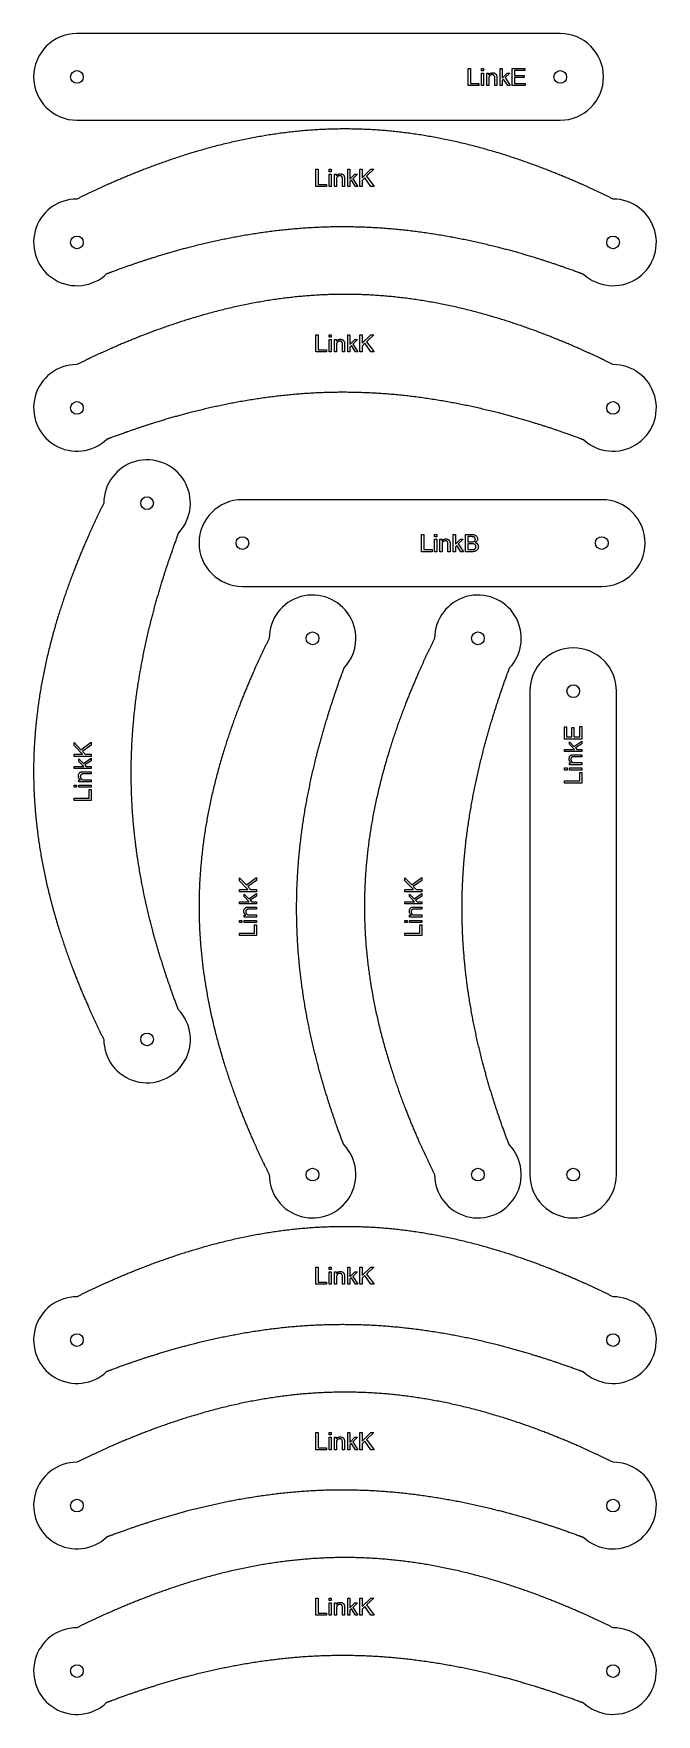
# Model space of a CAD drawing. Header units: millimetres. Extents: x 18 to 1182, y 18 to 1182.
# Drawn here: x 18 to 449, y 18 to 1182 of the extents above; entities that cross this region are included whole.
import ezdxf

# ---------------------------------------------------------------- set-up
doc = ezdxf.new("R2010")
doc.units = ezdxf.units.MM
doc.layers.add('cut', color=5, linetype='Continuous', true_color=0x0000ff)
doc.layers.add('line engraving', color=1, linetype='Continuous', true_color=0xff0000)

msp = doc.modelspace()

# ---------------------------------------------------------------- linework, layer by layer
at = {"layer": 'cut', "color": 5, "true_color": 0x0000ff}
for points in [[(382.8, 1182), (48, 1182, 1), (48, 1122), (382.8, 1122, 1)], [(411.6, 799.2, 1), (411.6, 859.2), (162.6, 859.2, 1), (162.6, 799.2)], [(361.8, 726.6), (361.8, 391.8, 1), (421.8, 391.8), (421.8, 726.6, 1)]]:
    msp.add_lwpolyline(points, format="xyb", close=True, dxfattribs=at)
for centre in [(48, 1152), (382.8, 1152), (48, 1037.4), (419.4, 1037.4), (48, 922.8), (419.4, 922.8), (96.6, 856.8), (162.6, 829.2), (411.6, 829.2), (211.2, 763.2), (325.8, 763.2), (391.8, 726.6), (96.6, 485.4), (211.2, 391.8), (325.8, 391.8), (391.8, 391.8), (48, 277.2), (419.4, 277.2), (48, 162.6), (419.4, 162.6), (48, 48), (419.4, 48)]:
    msp.add_circle(centre, 4.4, dxfattribs=at)
for centre, start, end in [((48, 1037.4), 90, -46.1113), ((419.4, 1037.4), -132.939, 90), ((48, 922.8), 90, -46.1113), ((419.4, 922.8), -132.939, 90), ((96.6, 856.8), -42.939, 180), ((211.2, 763.2), -42.939, 180), ((325.8, 763.2), -42.939, 180), ((96.6, 485.4), -180, 43.8887), ((211.2, 391.8), -180, 43.8887), ((325.8, 391.8), -180, 43.8887), ((48, 277.2), 90, -46.1113), ((419.4, 277.2), -132.939, 90), ((48, 162.6), 90, -46.1113), ((419.4, 162.6), -132.939, 90), ((48, 48), 90, -46.1113), ((419.4, 48), -132.939, 90)]:
    msp.add_arc(centre, 30, start, end, dxfattribs=at)
for points in [[(419.4, 1067.4), (412, 1071.1), (397.1, 1078.1), (374.8, 1087.7), (345.1, 1098.6), (308, 1108.6), (270.8, 1114.9), (233.7, 1117), (196.6, 1114.9), (159.4, 1108.6), (122.3, 1098.6), (92.6, 1087.7), (70.3, 1078.1), (55.4, 1071.1), (48, 1067.4)], [(419.4, 952.8), (412, 956.5), (397.1, 963.5), (374.8, 973.2), (345.1, 984), (308, 994.1), (270.8, 1000.3), (233.7, 1002.5), (196.6, 1000.3), (159.4, 994.1), (122.3, 984), (92.6, 973.2), (70.3, 963.5), (55.4, 956.5), (48, 952.8)], [(66.6, 856.8), (62.9, 849.4), (55.9, 834.5), (46.2, 812.2), (35.4, 782.5), (25.3, 745.4), (19.1, 708.2), (16.9, 671.1), (19.1, 634), (25.3, 596.8), (35.4, 559.7), (46.2, 530), (55.9, 507.7), (62.9, 492.8), (66.6, 485.4)], [(181.2, 763.2), (177.5, 755.7), (170.4, 740.9), (160.8, 718.6), (150, 688.9), (139.9, 651.7), (133.7, 614.6), (131.5, 577.5), (133.7, 540.3), (139.9, 503.2), (150, 466), (160.8, 436.3), (170.4, 414), (177.5, 399.2), (181.2, 391.8)], [(295.8, 763.2), (292.1, 755.7), (285, 740.9), (275.4, 718.6), (264.6, 688.9), (254.5, 651.7), (248.2, 614.6), (246.1, 577.5), (248.2, 540.3), (254.5, 503.2), (264.6, 466), (275.4, 436.3), (285, 414), (292.1, 399.2), (295.8, 391.8)], [(419.4, 307.2), (412, 310.9), (397.1, 317.9), (374.8, 327.5), (345.1, 338.4), (308, 348.4), (270.8, 354.7), (233.7, 356.8), (196.6, 354.7), (159.4, 348.4), (122.3, 338.4), (92.6, 327.5), (70.3, 317.9), (55.4, 310.9), (48, 307.2)], [(419.4, 192.6), (412, 196.3), (397.1, 203.3), (374.8, 212.9), (345.1, 223.8), (308, 233.8), (270.8, 240.1), (233.7, 242.2), (196.6, 240.1), (159.4, 233.8), (122.3, 223.8), (92.6, 212.9), (70.3, 203.3), (55.4, 196.3), (48, 192.6)], [(419.4, 78), (412, 81.7), (397.1, 88.7), (374.8, 98.3), (345.1, 109.2), (308, 119.3), (270.8, 125.5), (233.7, 127.7), (196.6, 125.5), (159.4, 119.3), (122.3, 109.2), (92.6, 98.3), (70.3, 88.7), (55.4, 81.7), (48, 78)]]:
    msp.add_open_spline(points, degree=5, dxfattribs=at)
for points in [[(68.8, 1015.8), (72, 1017), (82.5, 1020.9), (100.4, 1027.1), (125.7, 1034.7), (158.4, 1042.2), (195.4, 1047.5), (232.5, 1049.3), (269.7, 1047.4), (307, 1042.1), (340.3, 1034.6), (366.2, 1027), (384.6, 1020.7), (395.5, 1016.7), (399, 1015.4)], [(68.8, 901.2), (72, 902.4), (82.5, 906.3), (100.4, 912.5), (125.7, 920.1), (158.4, 927.6), (195.4, 932.9), (232.5, 934.7), (269.7, 932.9), (307, 927.6), (340.3, 920), (366.2, 912.4), (384.6, 906.1), (395.5, 902.1), (399, 900.8)], [(118.2, 506.2), (117, 509.4), (113.1, 519.9), (106.9, 537.8), (99.3, 563.1), (91.8, 595.8), (86.5, 632.8), (84.7, 669.9), (86.5, 707.1), (91.8, 744.4), (99.4, 777.7), (107, 803.6), (113.3, 822), (117.3, 832.9), (118.5, 836.4)], [(232.8, 412.6), (231.6, 415.7), (227.6, 426.3), (221.4, 444.2), (213.9, 469.5), (206.3, 502.2), (201.1, 539.2), (199.3, 576.3), (201.1, 613.4), (206.4, 650.7), (214, 684.1), (221.6, 709.9), (227.9, 728.4), (231.8, 739.3), (233.1, 742.7)], [(347.4, 412.6), (346.2, 415.7), (342.2, 426.3), (336, 444.2), (328.5, 469.5), (320.9, 502.2), (315.7, 539.2), (313.9, 576.3), (315.7, 613.4), (321, 650.7), (328.6, 684.1), (336.2, 709.9), (342.4, 728.4), (346.4, 739.3), (347.7, 742.7)], [(68.8, 255.5), (72, 256.8), (82.5, 260.7), (100.4, 266.9), (125.7, 274.5), (158.4, 282), (195.4, 287.3), (232.5, 289), (269.7, 287.2), (307, 281.9), (340.3, 274.4), (366.2, 266.7), (384.6, 260.5), (395.5, 256.5), (399, 255.2)], [(68.8, 141), (72, 142.2), (82.5, 146.1), (100.4, 152.3), (125.7, 159.9), (158.4, 167.4), (195.4, 172.7), (232.5, 174.5), (269.7, 172.6), (307, 167.3), (340.3, 159.8), (366.2, 152.2), (384.6, 145.9), (395.5, 141.9), (399, 140.6)], [(68.8, 26.4), (72, 27.6), (82.5, 31.5), (100.4, 37.7), (125.7, 45.3), (158.4, 52.8), (195.4, 58.1), (232.5, 59.9), (269.7, 58), (307, 52.8), (340.3, 45.2), (366.2, 37.6), (384.6, 31.3), (395.5, 27.3), (399, 26)]]:
    msp.add_open_spline(points, degree=5, knots=[-0.9433543, -0.9433543, -0.9433543, -0.9433543, -0.9433543, -0.9433543, -0.9, -0.8, -0.7, -0.6, -0.5, -0.4, -0.3, -0.2, -0.1, -0.0544049, -0.0544049, -0.0544049, -0.0544049, -0.0544049, -0.0544049], dxfattribs=at)
at = {"layer": 'line engraving', "color": 1, "true_color": 0xff0000}
for points in [[(319.1, 1146), (319.1, 1157.9), (320.7, 1157.9), (320.7, 1147.4), (326.5, 1147.4), (326.5, 1146), (319.1, 1146)], [(328.2, 1156.2), (328.2, 1157.9), (329.7, 1157.9), (329.7, 1156.2), (328.2, 1156.2)], [(328.2, 1146), (328.2, 1154.6), (329.7, 1154.6), (329.7, 1146), (328.2, 1146)], [(331.9, 1146), (331.9, 1154.6), (333.2, 1154.6), (333.2, 1153.4), (333.4, 1153.8), (333.7, 1154), (334, 1154.3), (334.3, 1154.5), (334.7, 1154.6), (335.1, 1154.7), (335.5, 1154.8), (335.9, 1154.8), (336.3, 1154.8), (336.7, 1154.8), (337, 1154.7), (337.4, 1154.6), (337.7, 1154.4), (337.9, 1154.2), (338.1, 1154), (338.3, 1153.8), (338.5, 1153.6), (338.6, 1153.3), (338.7, 1153), (338.8, 1152.7), (338.8, 1152.5), (338.8, 1152.2), (338.9, 1151.8), (338.9, 1151.3), (338.9, 1146), (337.4, 1146), (337.4, 1151.3), (337.4, 1151.7), (337.4, 1152.1), (337.3, 1152.4), (337.2, 1152.6), (337.1, 1152.8), (337, 1153), (336.8, 1153.2), (336.6, 1153.3), (336.4, 1153.4), (336.2, 1153.5), (335.9, 1153.6), (335.6, 1153.6), (335.4, 1153.6), (335.2, 1153.5), (335, 1153.5), (334.7, 1153.4), (334.6, 1153.3), (334.4, 1153.2), (334.2, 1153.1), (334, 1153), (333.9, 1152.8), (333.7, 1152.6), (333.6, 1152.4), (333.5, 1152.1), (333.4, 1151.8), (333.4, 1151.5), (333.3, 1151.1), (333.3, 1150.7), (333.3, 1146), (331.9, 1146)], [(341.1, 1146), (341.1, 1157.9), (342.6, 1157.9), (342.6, 1151.1), (346, 1154.6), (347.9, 1154.6), (344.6, 1151.5), (348.2, 1146), (346.4, 1146), (343.6, 1150.4), (342.6, 1149.5), (342.6, 1146), (341.1, 1146)], [(349.6, 1146), (349.6, 1157.9), (358.2, 1157.9), (358.2, 1156.5), (351.2, 1156.5), (351.2, 1152.9), (357.7, 1152.9), (357.7, 1151.5), (351.2, 1151.5), (351.2, 1147.4), (358.4, 1147.4), (358.4, 1146), (349.6, 1146)], [(213.6, 1076.1), (213.6, 1088), (215.2, 1088), (215.2, 1077.5), (221, 1077.5), (221, 1076.1), (213.6, 1076.1)], [(222.7, 1086.3), (222.7, 1088), (224.2, 1088), (224.2, 1086.3), (222.7, 1086.3)], [(222.7, 1076.1), (222.7, 1084.7), (224.2, 1084.7), (224.2, 1076.1), (222.7, 1076.1)], [(226.4, 1076.1), (226.4, 1084.7), (227.7, 1084.7), (227.7, 1083.5), (227.9, 1083.8), (228.2, 1084.1), (228.5, 1084.3), (228.8, 1084.5), (229.2, 1084.7), (229.6, 1084.8), (230, 1084.9), (230.4, 1084.9), (230.8, 1084.9), (231.2, 1084.8), (231.5, 1084.7), (231.8, 1084.6), (232.2, 1084.5), (232.4, 1084.3), (232.6, 1084.1), (232.8, 1083.9), (233, 1083.7), (233.1, 1083.4), (233.2, 1083.1), (233.3, 1082.8), (233.3, 1082.6), (233.3, 1082.3), (233.4, 1081.9), (233.4, 1081.4), (233.4, 1076.1), (231.9, 1076.1), (231.9, 1081.3), (231.9, 1081.8), (231.9, 1082.1), (231.8, 1082.4), (231.7, 1082.7), (231.6, 1082.9), (231.5, 1083.1), (231.3, 1083.2), (231.1, 1083.4), (230.9, 1083.5), (230.7, 1083.6), (230.4, 1083.6), (230.1, 1083.6), (229.9, 1083.6), (229.7, 1083.6), (229.5, 1083.6), (229.2, 1083.5), (229.1, 1083.4), (228.9, 1083.3), (228.7, 1083.2), (228.5, 1083), (228.4, 1082.9), (228.2, 1082.7), (228.1, 1082.5), (228, 1082.2), (227.9, 1081.9), (227.9, 1081.6), (227.8, 1081.2), (227.8, 1080.8), (227.8, 1076.1), (226.4, 1076.1)], [(235.6, 1076.1), (235.6, 1088), (237.1, 1088), (237.1, 1081.2), (240.5, 1084.7), (242.4, 1084.7), (239.1, 1081.5), (242.7, 1076.1), (240.9, 1076.1), (238.1, 1080.5), (237.1, 1079.5), (237.1, 1076.1), (235.6, 1076.1)], [(244, 1076.1), (244, 1088), (245.6, 1088), (245.6, 1082.1), (251.5, 1088), (253.6, 1088), (248.6, 1083.2), (253.8, 1076.1), (251.7, 1076.1), (247.5, 1082.1), (245.6, 1080.2), (245.6, 1076.1), (244, 1076.1)], [(213.6, 961.5), (213.6, 973.4), (215.2, 973.4), (215.2, 962.9), (221, 962.9), (221, 961.5), (213.6, 961.5)], [(222.7, 971.7), (222.7, 973.4), (224.2, 973.4), (224.2, 971.7), (222.7, 971.7)], [(222.7, 961.5), (222.7, 970.1), (224.2, 970.1), (224.2, 961.5), (222.7, 961.5)], [(226.4, 961.5), (226.4, 970.1), (227.7, 970.1), (227.7, 968.9), (227.9, 969.2), (228.2, 969.5), (228.5, 969.8), (228.8, 970), (229.2, 970.1), (229.6, 970.2), (230, 970.3), (230.4, 970.3), (230.8, 970.3), (231.2, 970.2), (231.5, 970.2), (231.8, 970), (232.2, 969.9), (232.4, 969.7), (232.6, 969.5), (232.8, 969.3), (233, 969.1), (233.1, 968.8), (233.2, 968.5), (233.3, 968.2), (233.3, 968), (233.3, 967.7), (233.4, 967.3), (233.4, 966.8), (233.4, 961.5), (231.9, 961.5), (231.9, 966.8), (231.9, 967.2), (231.9, 967.5), (231.8, 967.8), (231.7, 968.1), (231.6, 968.3), (231.5, 968.5), (231.3, 968.7), (231.1, 968.8), (230.9, 968.9), (230.7, 969), (230.4, 969), (230.1, 969.1), (229.9, 969), (229.7, 969), (229.5, 969), (229.2, 968.9), (229.1, 968.8), (228.9, 968.7), (228.7, 968.6), (228.5, 968.5), (228.4, 968.3), (228.2, 968.1), (228.1, 967.9), (228, 967.6), (227.9, 967.3), (227.9, 967), (227.8, 966.6), (227.8, 966.2), (227.8, 961.5), (226.4, 961.5)], [(235.6, 961.5), (235.6, 973.4), (237.1, 973.4), (237.1, 966.6), (240.5, 970.1), (242.4, 970.1), (239.1, 966.9), (242.7, 961.5), (240.9, 961.5), (238.1, 965.9), (237.1, 964.9), (237.1, 961.5), (235.6, 961.5)], [(244, 961.5), (244, 973.4), (245.6, 973.4), (245.6, 967.5), (251.5, 973.4), (253.6, 973.4), (248.6, 968.6), (253.8, 961.5), (251.7, 961.5), (247.5, 967.5), (245.6, 965.6), (245.6, 961.5), (244, 961.5)], [(286.7, 823.2), (286.7, 835.1), (288.3, 835.1), (288.3, 824.6), (294.1, 824.6), (294.1, 823.2), (286.7, 823.2)], [(295.8, 833.4), (295.8, 835.1), (297.3, 835.1), (297.3, 833.4), (295.8, 833.4)], [(295.8, 823.2), (295.8, 831.8), (297.3, 831.8), (297.3, 823.2), (295.8, 823.2)], [(299.5, 823.2), (299.5, 831.8), (300.8, 831.8), (300.8, 830.6), (301.1, 830.9), (301.3, 831.2), (301.6, 831.5), (302, 831.7), (302.3, 831.8), (302.7, 831.9), (303.1, 832), (303.5, 832), (303.9, 832), (304.3, 831.9), (304.6, 831.9), (305, 831.7), (305.3, 831.6), (305.5, 831.4), (305.8, 831.2), (305.9, 831), (306.1, 830.8), (306.2, 830.5), (306.3, 830.2), (306.4, 829.9), (306.4, 829.7), (306.5, 829.4), (306.5, 829), (306.5, 828.5), (306.5, 823.2), (305, 823.2), (305, 828.5), (305, 828.9), (305, 829.2), (304.9, 829.5), (304.9, 829.8), (304.8, 830), (304.6, 830.2), (304.4, 830.3), (304.2, 830.5), (304, 830.6), (303.8, 830.7), (303.5, 830.7), (303.2, 830.8), (303, 830.7), (302.8, 830.7), (302.6, 830.7), (302.4, 830.6), (302.2, 830.5), (302, 830.4), (301.8, 830.3), (301.6, 830.2), (301.5, 830), (301.3, 829.8), (301.2, 829.6), (301.1, 829.3), (301, 829), (301, 828.7), (301, 828.3), (301, 827.9), (301, 823.2), (299.5, 823.2)], [(308.7, 823.2), (308.7, 835.1), (310.2, 835.1), (310.2, 828.3), (313.6, 831.8), (315.5, 831.8), (312.2, 828.6), (315.8, 823.2), (314, 823.2), (311.2, 827.6), (310.2, 826.6), (310.2, 823.2), (308.7, 823.2)], [(317.1, 823.2), (317.1, 835.1), (321.6, 835.1), (321.9, 835.1), (322.2, 835.1), (322.5, 835), (322.8, 835), (323.1, 834.9), (323.3, 834.9), (323.5, 834.8), (323.7, 834.7), (324.1, 834.5), (324.5, 834.3), (324.8, 834), (325, 833.6), (325.2, 833.2), (325.4, 832.9), (325.5, 832.5), (325.5, 832.1), (325.5, 831.7), (325.4, 831.3), (325.3, 831), (325.1, 830.6), (324.9, 830.3), (324.6, 830), (324.2, 829.8), (323.8, 829.5), (324.1, 829.5), (324.3, 829.4), (324.6, 829.2), (324.8, 829.1), (325, 829), (325.2, 828.8), (325.3, 828.6), (325.5, 828.5), (325.6, 828.3), (325.7, 828.1), (325.8, 827.9), (325.9, 827.6), (326, 827.4), (326, 827.2), (326.1, 826.9), (326.1, 826.7), (326, 826.3), (326, 825.9), (325.9, 825.5), (325.7, 825.1), (325.5, 824.8), (325.3, 824.5), (325.1, 824.2), (324.8, 824), (324.6, 823.8), (324.3, 823.7), (323.9, 823.5), (323.6, 823.4), (323.1, 823.3), (322.7, 823.3), (322.2, 823.2), (321.6, 823.2), (317.1, 823.2)], [(318.7, 830.1), (321.2, 830.1), (321.7, 830.1), (322.1, 830.1), (322.5, 830.2), (322.7, 830.2), (323, 830.3), (323.3, 830.5), (323.5, 830.6), (323.6, 830.8), (323.8, 831.1), (323.9, 831.3), (323.9, 831.6), (324, 831.9), (323.9, 832.2), (323.9, 832.4), (323.8, 832.7), (323.7, 832.9), (323.5, 833.1), (323.3, 833.3), (323.1, 833.4), (322.9, 833.5), (322.7, 833.6), (322.5, 833.6), (322.4, 833.6), (322.1, 833.6), (321.9, 833.7), (321.6, 833.7), (321.4, 833.7), (321.1, 833.7), (318.7, 833.7), (318.7, 830.1)], [(318.7, 824.6), (321.6, 824.6), (322, 824.6), (322.3, 824.6), (322.5, 824.7), (322.7, 824.7), (323, 824.7), (323.2, 824.8), (323.4, 824.9), (323.6, 825), (323.8, 825.1), (323.9, 825.3), (324.1, 825.5), (324.2, 825.7), (324.3, 825.9), (324.4, 826.1), (324.4, 826.4), (324.4, 826.7), (324.4, 827), (324.4, 827.3), (324.3, 827.6), (324.1, 827.8), (323.9, 828), (323.7, 828.2), (323.4, 828.4), (323.2, 828.5), (322.8, 828.6), (322.4, 828.7), (322, 828.7), (321.4, 828.7), (318.7, 828.7), (318.7, 824.6)], [(397.7, 693.3), (385.8, 693.3), (385.8, 701.9), (387.2, 701.9), (387.2, 694.9), (390.9, 694.9), (390.9, 701.5), (392.2, 701.5), (392.2, 694.9), (396.3, 694.9), (396.3, 702.2), (397.7, 702.2), (397.7, 693.3)], [(57.9, 681.4), (46, 681.4), (46, 683), (51.9, 683), (46, 688.9), (46, 691), (50.8, 686), (57.9, 691.2), (57.9, 689.1), (51.9, 684.9), (53.8, 683), (57.9, 683), (57.9, 681.4)], [(397.7, 684.9), (385.8, 684.9), (385.8, 686.3), (392.6, 686.3), (389.1, 689.8), (389.1, 691.6), (392.3, 688.4), (397.7, 692), (397.7, 690.2), (393.3, 687.3), (394.3, 686.3), (397.7, 686.3), (397.7, 684.9)], [(57.9, 673), (46, 673), (46, 674.5), (52.8, 674.5), (49.3, 677.9), (49.3, 679.8), (52.5, 676.5), (57.9, 680.1), (57.9, 678.3), (53.5, 675.5), (54.5, 674.5), (57.9, 674.5), (57.9, 673)], [(397.7, 675.6), (389.1, 675.6), (389.1, 676.9), (390.3, 676.9), (390, 677.2), (389.7, 677.5), (389.4, 677.8), (389.3, 678.1), (389.1, 678.5), (389, 678.8), (388.9, 679.2), (388.9, 679.7), (388.9, 680.1), (389, 680.4), (389.1, 680.8), (389.2, 681.1), (389.3, 681.4), (389.5, 681.7), (389.7, 681.9), (389.9, 682.1), (390.1, 682.2), (390.4, 682.4), (390.7, 682.5), (391, 682.5), (391.2, 682.6), (391.5, 682.6), (391.9, 682.6), (392.4, 682.6), (397.7, 682.6), (397.7, 681.2), (392.5, 681.2), (392, 681.1), (391.7, 681.1), (391.4, 681.1), (391.1, 681), (390.9, 680.9), (390.7, 680.8), (390.6, 680.6), (390.4, 680.4), (390.3, 680.2), (390.2, 679.9), (390.2, 679.6), (390.2, 679.4), (390.2, 679.1), (390.2, 678.9), (390.2, 678.7), (390.3, 678.5), (390.4, 678.3), (390.5, 678.1), (390.6, 677.9), (390.7, 677.8), (390.9, 677.6), (391.1, 677.5), (391.3, 677.4), (391.6, 677.3), (391.9, 677.2), (392.2, 677.1), (392.6, 677.1), (393, 677.1), (397.7, 677.1), (397.7, 675.6)], [(57.9, 663.8), (49.3, 663.8), (49.3, 665.1), (50.5, 665.1), (50.2, 665.3), (49.9, 665.6), (49.6, 665.9), (49.4, 666.3), (49.3, 666.6), (49.2, 667), (49.1, 667.4), (49.1, 667.8), (49.1, 668.2), (49.1, 668.6), (49.2, 668.9), (49.4, 669.3), (49.5, 669.6), (49.7, 669.8), (49.9, 670), (50.1, 670.2), (50.3, 670.4), (50.6, 670.5), (50.9, 670.6), (51.2, 670.7), (51.4, 670.7), (51.7, 670.7), (52.1, 670.8), (52.6, 670.8), (57.9, 670.8), (57.9, 669.3), (52.6, 669.3), (52.2, 669.3), (51.9, 669.3), (51.6, 669.2), (51.3, 669.1), (51.1, 669), (50.9, 668.9), (50.7, 668.7), (50.6, 668.5), (50.5, 668.3), (50.4, 668.1), (50.4, 667.8), (50.3, 667.5), (50.3, 667.3), (50.4, 667.1), (50.4, 666.9), (50.5, 666.7), (50.6, 666.5), (50.7, 666.3), (50.8, 666.1), (50.9, 665.9), (51.1, 665.8), (51.3, 665.6), (51.5, 665.5), (51.8, 665.4), (52.1, 665.3), (52.4, 665.3), (52.8, 665.2), (53.2, 665.2), (57.9, 665.2), (57.9, 663.8)], [(387.5, 672), (385.8, 672), (385.8, 673.4), (387.5, 673.4), (387.5, 672)], [(397.7, 662.9), (385.8, 662.9), (385.8, 664.4), (396.3, 664.4), (396.3, 670.3), (397.7, 670.3), (397.7, 662.9)], [(397.7, 672), (389.1, 672), (389.1, 673.4), (397.7, 673.4), (397.7, 672)], [(47.7, 660.1), (46, 660.1), (46, 661.6), (47.7, 661.6), (47.7, 660.1)], [(57.9, 651), (46, 651), (46, 652.6), (56.5, 652.6), (56.5, 658.4), (57.9, 658.4), (57.9, 651)], [(57.9, 660.1), (49.3, 660.1), (49.3, 661.6), (57.9, 661.6), (57.9, 660.1)], [(172.4, 587.7), (160.6, 587.7), (160.6, 589.3), (166.5, 589.3), (160.6, 595.2), (160.6, 597.3), (165.4, 592.4), (172.4, 597.6), (172.4, 595.5), (166.4, 591.3), (168.3, 589.3), (172.4, 589.3), (172.4, 587.7)], [(287, 587.7), (275.2, 587.7), (275.2, 589.3), (281.1, 589.3), (275.2, 595.2), (275.2, 597.3), (280, 592.4), (287, 597.6), (287, 595.5), (281, 591.3), (282.9, 589.3), (287, 589.3), (287, 587.7)], [(172.4, 579.4), (160.6, 579.4), (160.6, 580.8), (167.3, 580.8), (163.9, 584.3), (163.9, 586.1), (167, 582.9), (172.4, 586.5), (172.4, 584.7), (168.1, 581.8), (169, 580.8), (172.4, 580.8), (172.4, 579.4)], [(287, 579.4), (275.2, 579.4), (275.2, 580.8), (281.9, 580.8), (278.4, 584.3), (278.4, 586.1), (281.6, 582.9), (287, 586.5), (287, 584.7), (282.6, 581.8), (283.6, 580.8), (287, 580.8), (287, 579.4)], [(172.4, 570.1), (163.9, 570.1), (163.9, 571.4), (165.1, 571.4), (164.7, 571.7), (164.5, 572), (164.2, 572.3), (164, 572.6), (163.9, 573), (163.7, 573.3), (163.7, 573.7), (163.7, 574.2), (163.7, 574.6), (163.7, 574.9), (163.8, 575.3), (163.9, 575.6), (164.1, 575.9), (164.3, 576.2), (164.5, 576.4), (164.7, 576.6), (164.9, 576.7), (165.2, 576.9), (165.4, 577), (165.7, 577), (166, 577.1), (166.3, 577.1), (166.7, 577.1), (167.2, 577.1), (172.4, 577.1), (172.4, 575.7), (167.2, 575.7), (166.8, 575.6), (166.4, 575.6), (166.1, 575.6), (165.9, 575.5), (165.7, 575.4), (165.5, 575.2), (165.3, 575.1), (165.2, 574.9), (165.1, 574.7), (165, 574.4), (164.9, 574.1), (164.9, 573.9), (164.9, 573.6), (165, 573.4), (165, 573.2), (165.1, 573), (165.2, 572.8), (165.3, 572.6), (165.4, 572.4), (165.5, 572.3), (165.7, 572.1), (165.9, 572), (166.1, 571.8), (166.4, 571.8), (166.7, 571.7), (167, 571.6), (167.4, 571.6), (167.8, 571.6), (172.4, 571.6), (172.4, 570.1)], [(287, 570.1), (278.4, 570.1), (278.4, 571.4), (279.7, 571.4), (279.3, 571.7), (279, 572), (278.8, 572.3), (278.6, 572.6), (278.4, 573), (278.3, 573.3), (278.3, 573.7), (278.2, 574.2), (278.3, 574.6), (278.3, 574.9), (278.4, 575.3), (278.5, 575.6), (278.7, 575.9), (278.8, 576.2), (279, 576.4), (279.3, 576.6), (279.5, 576.7), (279.8, 576.9), (280, 577), (280.3, 577), (280.6, 577.1), (280.9, 577.1), (281.3, 577.1), (281.7, 577.1), (287, 577.1), (287, 575.7), (281.8, 575.7), (281.4, 575.6), (281, 575.6), (280.7, 575.6), (280.5, 575.5), (280.3, 575.4), (280.1, 575.2), (279.9, 575.1), (279.8, 574.9), (279.7, 574.7), (279.6, 574.4), (279.5, 574.1), (279.5, 573.9), (279.5, 573.6), (279.5, 573.4), (279.6, 573.2), (279.7, 573), (279.7, 572.8), (279.8, 572.6), (280, 572.4), (280.1, 572.3), (280.3, 572.1), (280.5, 572), (280.7, 571.8), (281, 571.8), (281.2, 571.7), (281.6, 571.6), (281.9, 571.6), (282.3, 571.6), (287, 571.6), (287, 570.1)], [(162.3, 566.5), (160.6, 566.5), (160.6, 567.9), (162.3, 567.9), (162.3, 566.5)], [(172.4, 557.4), (160.6, 557.4), (160.6, 558.9), (171, 558.9), (171, 564.8), (172.4, 564.8), (172.4, 557.4)], [(172.4, 566.5), (163.9, 566.5), (163.9, 567.9), (172.4, 567.9), (172.4, 566.5)], [(276.8, 566.5), (275.2, 566.5), (275.2, 567.9), (276.8, 567.9), (276.8, 566.5)], [(287, 557.4), (275.2, 557.4), (275.2, 558.9), (285.6, 558.9), (285.6, 564.8), (287, 564.8), (287, 557.4)], [(287, 566.5), (278.4, 566.5), (278.4, 567.9), (287, 567.9), (287, 566.5)], [(213.6, 315.9), (213.6, 327.7), (215.2, 327.7), (215.2, 317.3), (221, 317.3), (221, 315.9), (213.6, 315.9)], [(222.7, 326.1), (222.7, 327.7), (224.2, 327.7), (224.2, 326.1), (222.7, 326.1)], [(235.6, 315.9), (235.6, 327.7), (237.1, 327.7), (237.1, 321), (240.5, 324.5), (242.4, 324.5), (239.1, 321.3), (242.7, 315.9), (240.9, 315.9), (238.1, 320.3), (237.1, 319.3), (237.1, 315.9), (235.6, 315.9)], [(244, 315.9), (244, 327.7), (245.6, 327.7), (245.6, 321.9), (251.5, 327.7), (253.6, 327.7), (248.6, 322.9), (253.8, 315.9), (251.7, 315.9), (247.5, 321.9), (245.6, 320), (245.6, 315.9), (244, 315.9)], [(222.7, 315.9), (222.7, 324.5), (224.2, 324.5), (224.2, 315.9), (222.7, 315.9)], [(226.4, 315.9), (226.4, 324.5), (227.7, 324.5), (227.7, 323.3), (227.9, 323.6), (228.2, 323.9), (228.5, 324.1), (228.8, 324.3), (229.2, 324.5), (229.6, 324.6), (230, 324.7), (230.4, 324.7), (230.8, 324.7), (231.2, 324.6), (231.5, 324.5), (231.8, 324.4), (232.2, 324.2), (232.4, 324.1), (232.6, 323.9), (232.8, 323.7), (233, 323.4), (233.1, 323.2), (233.2, 322.9), (233.3, 322.6), (233.3, 322.3), (233.3, 322), (233.4, 321.6), (233.4, 321.2), (233.4, 315.9), (231.9, 315.9), (231.9, 321.1), (231.9, 321.5), (231.9, 321.9), (231.8, 322.2), (231.7, 322.4), (231.6, 322.7), (231.5, 322.8), (231.3, 323), (231.1, 323.2), (230.9, 323.3), (230.7, 323.3), (230.4, 323.4), (230.1, 323.4), (229.9, 323.4), (229.7, 323.4), (229.5, 323.3), (229.2, 323.3), (229.1, 323.2), (228.9, 323.1), (228.7, 323), (228.5, 322.8), (228.4, 322.7), (228.2, 322.5), (228.1, 322.2), (228, 322), (227.9, 321.7), (227.9, 321.3), (227.8, 321), (227.8, 320.6), (227.8, 315.9), (226.4, 315.9)], [(213.6, 201.3), (213.6, 213.2), (215.2, 213.2), (215.2, 202.7), (221, 202.7), (221, 201.3), (213.6, 201.3)], [(222.7, 211.5), (222.7, 213.2), (224.2, 213.2), (224.2, 211.5), (222.7, 211.5)], [(222.7, 201.3), (222.7, 209.9), (224.2, 209.9), (224.2, 201.3), (222.7, 201.3)], [(226.4, 201.3), (226.4, 209.9), (227.7, 209.9), (227.7, 208.7), (227.9, 209), (228.2, 209.3), (228.5, 209.5), (228.8, 209.7), (229.2, 209.9), (229.6, 210), (230, 210.1), (230.4, 210.1), (230.8, 210.1), (231.2, 210), (231.5, 209.9), (231.8, 209.8), (232.2, 209.7), (232.4, 209.5), (232.6, 209.3), (232.8, 209.1), (233, 208.8), (233.1, 208.6), (233.2, 208.3), (233.3, 208), (233.3, 207.8), (233.3, 207.4), (233.4, 207.1), (233.4, 206.6), (233.4, 201.3), (231.9, 201.3), (231.9, 206.5), (231.9, 206.9), (231.9, 207.3), (231.8, 207.6), (231.7, 207.9), (231.6, 208.1), (231.5, 208.3), (231.3, 208.4), (231.1, 208.6), (230.9, 208.7), (230.7, 208.8), (230.4, 208.8), (230.1, 208.8), (229.9, 208.8), (229.7, 208.8), (229.5, 208.7), (229.2, 208.7), (229.1, 208.6), (228.9, 208.5), (228.7, 208.4), (228.5, 208.2), (228.4, 208.1), (228.2, 207.9), (228.1, 207.6), (228, 207.4), (227.9, 207.1), (227.9, 206.8), (227.8, 206.4), (227.8, 206), (227.8, 201.3), (226.4, 201.3)], [(235.6, 201.3), (235.6, 213.2), (237.1, 213.2), (237.1, 206.4), (240.5, 209.9), (242.4, 209.9), (239.1, 206.7), (242.7, 201.3), (240.9, 201.3), (238.1, 205.7), (237.1, 204.7), (237.1, 201.3), (235.6, 201.3)], [(244, 201.3), (244, 213.2), (245.6, 213.2), (245.6, 207.3), (251.5, 213.2), (253.6, 213.2), (248.6, 208.4), (253.8, 201.3), (251.7, 201.3), (247.5, 207.3), (245.6, 205.4), (245.6, 201.3), (244, 201.3)], [(213.6, 86.7), (213.6, 98.6), (215.2, 98.6), (215.2, 88.1), (221, 88.1), (221, 86.7), (213.6, 86.7)], [(222.7, 96.9), (222.7, 98.6), (224.2, 98.6), (224.2, 96.9), (222.7, 96.9)], [(222.7, 86.7), (222.7, 95.3), (224.2, 95.3), (224.2, 86.7), (222.7, 86.7)], [(226.4, 86.7), (226.4, 95.3), (227.7, 95.3), (227.7, 94.1), (227.9, 94.4), (228.2, 94.7), (228.5, 95), (228.8, 95.2), (229.2, 95.3), (229.6, 95.4), (230, 95.5), (230.4, 95.5), (230.8, 95.5), (231.2, 95.4), (231.5, 95.4), (231.8, 95.2), (232.2, 95.1), (232.4, 94.9), (232.6, 94.7), (232.8, 94.5), (233, 94.3), (233.1, 94), (233.2, 93.7), (233.3, 93.4), (233.3, 93.2), (233.3, 92.9), (233.4, 92.5), (233.4, 92), (233.4, 86.7), (231.9, 86.7), (231.9, 91.9), (231.9, 92.4), (231.9, 92.7), (231.8, 93), (231.7, 93.3), (231.6, 93.5), (231.5, 93.7), (231.3, 93.8), (231.1, 94), (230.9, 94.1), (230.7, 94.2), (230.4, 94.2), (230.1, 94.2), (229.9, 94.2), (229.7, 94.2), (229.5, 94.2), (229.2, 94.1), (229.1, 94), (228.9, 93.9), (228.7, 93.8), (228.5, 93.7), (228.4, 93.5), (228.2, 93.3), (228.1, 93.1), (228, 92.8), (227.9, 92.5), (227.9, 92.2), (227.8, 91.8), (227.8, 91.4), (227.8, 86.7), (226.4, 86.7)], [(235.6, 86.7), (235.6, 98.6), (237.1, 98.6), (237.1, 91.8), (240.5, 95.3), (242.4, 95.3), (239.1, 92.1), (242.7, 86.7), (240.9, 86.7), (238.1, 91.1), (237.1, 90.1), (237.1, 86.7), (235.6, 86.7)], [(244, 86.7), (244, 98.6), (245.6, 98.6), (245.6, 92.7), (251.5, 98.6), (253.6, 98.6), (248.6, 93.8), (253.8, 86.7), (251.7, 86.7), (247.5, 92.7), (245.6, 90.8), (245.6, 86.7), (244, 86.7)]]:
    msp.add_lwpolyline(points, dxfattribs=at)

doc.saveas('drawing.dxf')
